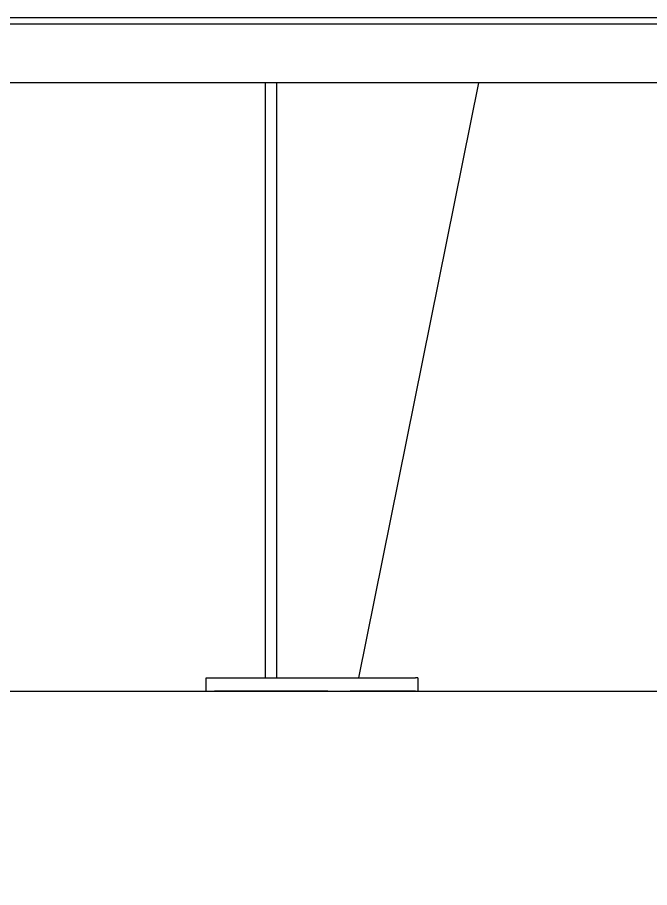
# Model space of a CAD drawing. Header units: inches. Extents: x -11 to 189, y -7 to 133.
# Drawn here: x 134.51 to 149.73, y 90.98 to 111.93 of the extents above; entities that cross this region are included whole.
import ezdxf

# ---------------------------------------------------------------- set-up
doc = ezdxf.new("R2010")
doc.units = ezdxf.units.IN
doc.layers.add('ZANO_R', color=7, linetype='Continuous', lineweight=0)
doc.layers.add('ZANO_W', color=1, linetype='Continuous', lineweight=0)
doc.styles.get("Standard").update_dxf_attribs({"font": 'arial.ttf'})
doc.dimstyles.new('amerykanie', dxfattribs={"dimtxt": 50, "dimasz": 50, "dimexe": 0.5, "dimexo": 0.5, "dimgap": 1, "dimtad": 1, "dimdec": 0, "dimzin": 0, "dimlunit": 5, "dimtxsty": 'Standard', "dimcen": 0.09, "dimclrd": 1, "dimclre": 1, "dimclrt": 1, "dimazin": 0, "dimtfac": 1, "dimtdec": 0, "dimtmove": 0, "dimatfit": 3, "dimfxl": 1, "dimtzin": 0, "dimarcsym": 1})

# ---------------------------------------------------------------- blocks, each defined once
blk = doc.blocks.new('*D406')
at = {"layer": 'ZANO_W', "color": 1, "lineweight": -2}
for p, q in [((116.545, 95.214), (116.545, 85.714)), ((172.608, 95.214), (172.608, 85.714)), ((117.545, 86.214), (171.608, 86.214))]:
    blk.add_line(p, q, dxfattribs=at)
at = {"layer": 'ZANO_W', "color": 1}
for points in [[(117.545, 86.381), (117.545, 86.047), (116.545, 86.214)], [(171.608, 86.047), (171.608, 86.381), (172.608, 86.214)]]:
    blk.add_solid(points, dxfattribs=at)
at = {"layer": 'ZANO_W', "color": 1, "insert": (144.576, 87.554), "char_height": 1.625, "attachment_point": 5}
blk.add_mtext('56 1/16', dxfattribs=at)

msp = doc.modelspace()

# ---------------------------------------------------------------- linework, layer by layer
at = {"layer": 'ZANO_R'}
for p, q in [((118.67051, 111.93451), (154.89097, 111.93451)), ((118.67051, 111.77703), (154.89097, 111.77703)), ((154.89097, 110.35971), (118.67051, 110.35971)), ((140.48118, 110.33351), (140.47896, 110.35971)), ((140.4825, 110.30725), (140.48118, 110.33351)), ((140.48294, 110.28097), (140.4825, 110.30725)), ((140.48294, 96.029), (140.48294, 110.28097)), ((140.75394, 110.33351), (140.75173, 110.35971)), ((140.75527, 110.30725), (140.75394, 110.33351)), ((140.7557, 110.28097), (140.75527, 110.30725)), ((140.7557, 96.029), (140.7557, 110.28097)), ((145.61346, 110.35971), (142.72421, 96.029)), ((139.05865, 95.71404), (139.05865, 96.029)), ((139.05866, 96.029), (139.2555, 96.029)), ((139.2555, 96.029), (140.48294, 96.029)), ((140.48294, 96.029), (140.7557, 96.029)), ((140.7557, 96.029), (141.98314, 96.029)), ((141.98314, 96.029), (142.52095, 96.029)), ((142.52095, 96.029), (144.09575, 96.029)), ((144.14849, 96.029), (144.09575, 96.029)), ((144.1485, 96.029), (144.1485, 95.71404)), ((139.05866, 95.71404), (139.2555, 95.71404)), ((141.98314, 95.71404), (139.2555, 95.71404)), ((141.98314, 95.71404), (142.52095, 95.71404)), ((144.09575, 95.71404), (142.52095, 95.71404)), ((144.09575, 95.71404), (144.14849, 95.71404))]:
    msp.add_line(p, q, dxfattribs=at)
msp.add_lwpolyline([(-9.11544, 95.71404), (188.77587, 95.71404)], dxfattribs=at)

# ---------------------------------------------------------------- dimensions: what is measured, and where the dimension line sits
at = {"layer": 'ZANO_W'}
dim = msp.add_linear_dim(base=(172.60751, 86.2139), p1=(116.54452, 95.71404), p2=(172.60751, 95.71404), dimstyle='amerykanie', override={"dimtxt": 1.625, "dimasz": 1, "dimgap": 0.5, "dimdec": 4, "dimaunit": 1, "dimadec": 1, "dimtdec": 4, "dimtmove": 1, "dimfrac": 2}, dxfattribs=at)
dim.commit()
dim.dimension.update_dxf_attribs({"geometry": '*D406', "text_midpoint": (144.57602, 87.55411)})

doc.saveas('drawing.dxf')
